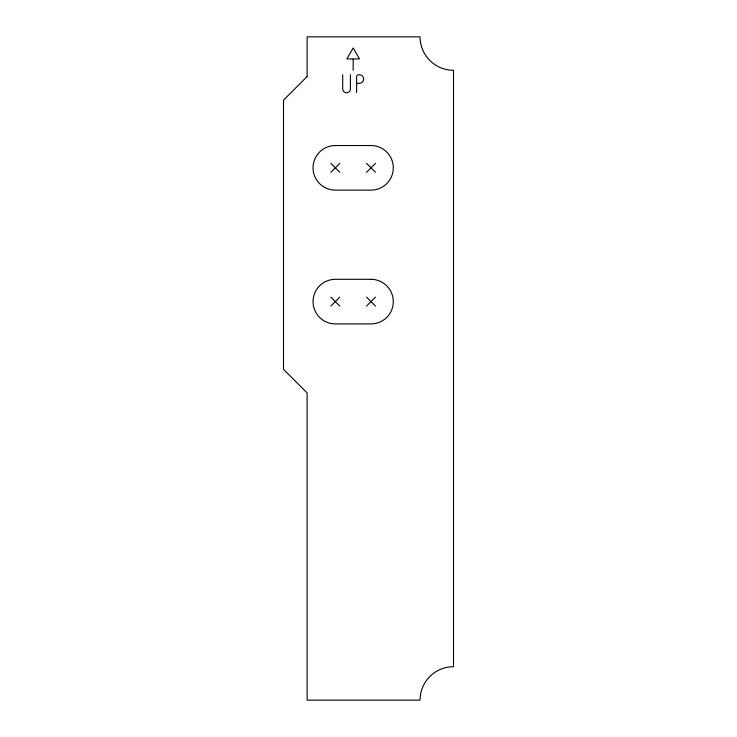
<?xml version="1.0" encoding="UTF-8"?>
<svg xmlns="http://www.w3.org/2000/svg" width="737" height="737" viewBox="0 0 737 737"><rect width="100%" height="100%" fill="white"/><g stroke="black" fill="none" stroke-linecap="round" stroke-linejoin="round"><path stroke-width="1.11" d="M330.876 172.301L339.794 163.374M366.547 172.301L375.465 163.374M330.876 306.076L339.794 297.149M366.547 306.076L375.465 297.149M352.728 58.932L346.86 58.932L353.17 47.997L359.49 58.932L353.17 58.932L353.17 70.291M357.049 83.345L359.352 83.345A4.302 4.302 0 0 0 363.645 79.052A4.302 4.302 0 0 0 359.352 74.75L358.698 74.75A2.091 2.091 0 0 0 356.607 76.841L356.607 92.586M366.547 163.374L375.465 172.301M330.876 163.374L339.794 172.301M366.547 297.149L375.465 306.076M330.876 297.149L339.794 306.076M350.407 74.75L350.407 88.928A3.86 3.86 0 0 1 346.556 92.779A3.86 3.86 0 0 1 342.696 88.928L342.696 74.75M307.126 76.528L283.496 100.158L283.496 369.292L307.126 392.922L307.126 700.15L420.062 700.15A33.441 33.441 0 0 1 453.504 666.709L453.504 70.291A33.441 33.441 0 0 1 420.062 36.85L307.126 36.85L307.126 76.528M371.006 145.539L335.335 145.539A22.294 22.294 0 0 0 313.041 167.833A22.294 22.294 0 0 0 335.335 190.137L371.006 190.137A22.294 22.294 0 0 0 393.3 167.833A22.294 22.294 0 0 0 371.006 145.539M371.006 279.314L335.335 279.314A22.294 22.294 0 0 0 313.041 301.608A22.294 22.294 0 0 0 335.335 323.912L371.006 323.912A22.294 22.294 0 0 0 393.3 301.608A22.294 22.294 0 0 0 371.006 279.314"/></g></svg>
